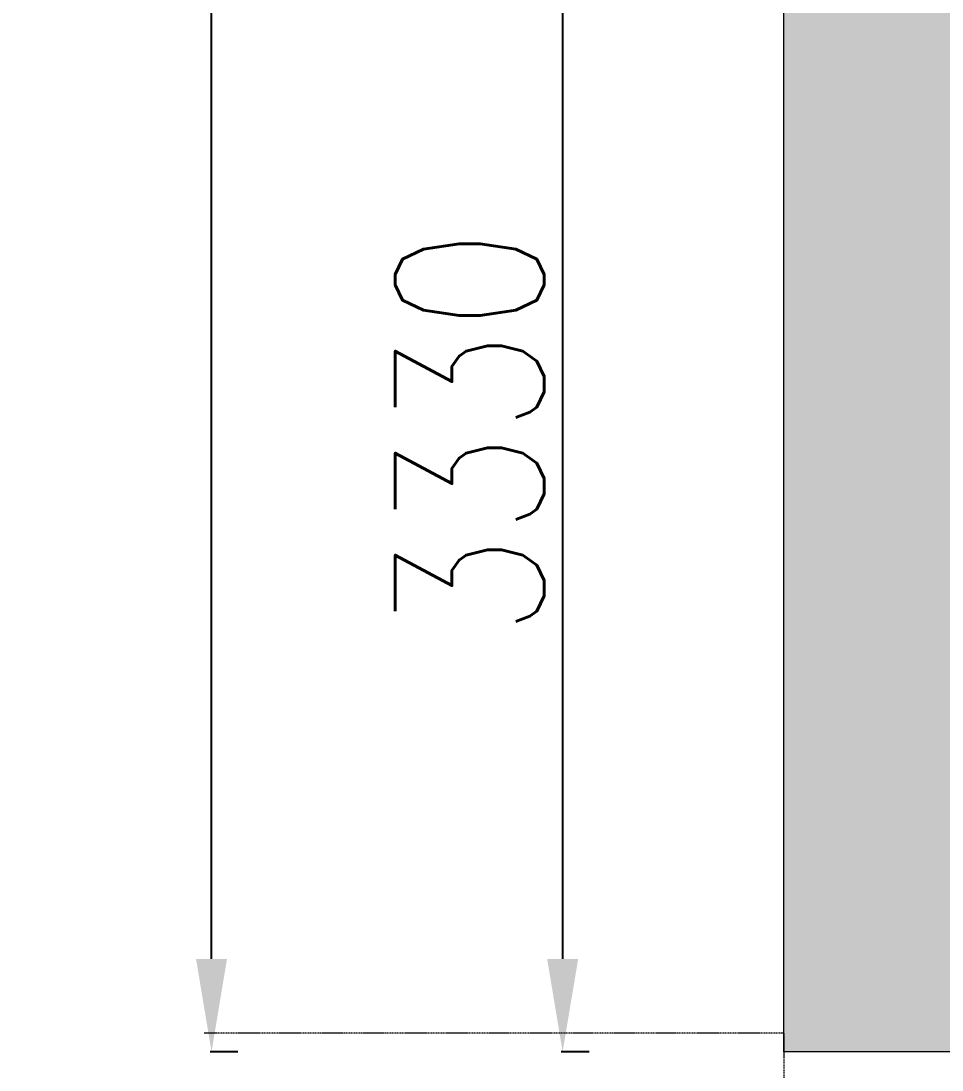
# Model space of a CAD drawing. Header units: metres. Extents: x -5444 to 112500, y -2287 to 89414.
# Drawn here: x -2072 to 405, y 2070 to 4891 of the extents above; entities that cross this region are included whole.
import ezdxf

# ---------------------------------------------------------------- set-up
doc = ezdxf.new("R2010")
doc.units = ezdxf.units.M
doc.header["$LTSCALE"] = 10
doc.linetypes.add('Hidden 0_75', pattern=[0.225, 0.1125, -0.1125])
doc.layers.add('COTAS', color=8, linetype='Continuous')
for name, color, linetype, lineweight in [('E_DETALLES-1', 7, 'Hidden 0_75', 9), ('E_MUROS-1', 10, 'Continuous', 18), ('E_MUROS-2', 253, 'Continuous', 18)]:
    doc.layers.add(name, color=color, linetype=linetype, lineweight=lineweight)
doc.styles.add('CNI_COTAS', font='romans.shx', dxfattribs={"width": 0.8})
doc.dimstyles.new('1.5', dxfattribs={"dimscale": 0, "dimtxt": 400, "dimasz": 250, "dimexe": 4, "dimexo": 4, "dimgap": 50, "dimtad": 1, "dimdec": 0, "dimzin": 4, "dimdsep": 46, "dimtxsty": 'CNI_COTAS', "dimcen": 0, "dimclrd": 256, "dimclrt": 3, "dimadec": 0, "dimazin": 0, "dimtfac": 1, "dimtdec": 0, "dimtmove": 2, "dimatfit": 0, "dimfxl": 0.05, "dimtolj": 1, "dimtzin": 0, "dimarcsym": 0})

# ---------------------------------------------------------------- blocks, each defined once
blk = doc.blocks.new('DIMBLOCK86-_0_00m_LOC COLUMNAS Y MUROS PISO 1')
at = {"layer": 'COTAS', "color": 0, "lineweight": -2, "transparency": 16777216}
for p, q in [((-543.8, 5448.8), (-618.8, 5448.8)), ((-543.8, 2118.8), (-618.8, 2118.8))]:
    blk.add_line(p, q, dxfattribs=at)
at = {"layer": 'COTAS', "lineweight": -2, "transparency": 16777216}
blk.add_line((-614.8, 5198.8), (-614.8, 2368.8), dxfattribs=at)
at = {"layer": 'COTAS', "transparency": 16777216}
for points in [[(-656.5, 5198.8), (-573.1, 5198.8), (-614.8, 5448.8)], [(-656.5, 2368.8), (-573.1, 2368.8), (-614.8, 2118.8)]]:
    blk.add_solid(points, dxfattribs=at)
at = {"layer": 'Defpoints', "color": 0, "transparency": 16777216}
for p in [(-539.8, 5448.8), (-614.8, 2118.8), (-539.8, 2118.8)]:
    blk.add_point(p, dxfattribs=at)
at = {"layer": 'COTAS', "color": 3, "transparency": 16777216, "insert": (-864.8, 3783.8), "char_height": 400, "width": 2.26, "attachment_point": 5, "rotation": 90, "style": 'CNI_COTAS'}
blk.add_mtext('\\A1;3330', dxfattribs=at)
blk = doc.blocks.new('DIMBLOCK95-_0_00m_LOC COLUMNAS Y MUROS PISO 1')
at = {"layer": 'COTAS', "color": 0, "lineweight": -2, "transparency": 16777216}
for p, q in [((-1488, 34278.8), (-1563, 34278.8)), ((-1488, 2118.8), (-1563, 2118.8))]:
    blk.add_line(p, q, dxfattribs=at)
at = {"layer": 'COTAS', "lineweight": -2, "transparency": 16777216}
blk.add_line((-1559, 2368.8), (-1559, 34028.8), dxfattribs=at)
at = {"layer": 'COTAS', "transparency": 16777216}
for points in [[(-1600.7, 34028.8), (-1517.4, 34028.8), (-1559, 34278.8)], [(-1600.7, 2368.8), (-1517.4, 2368.8), (-1559, 2118.8)]]:
    blk.add_solid(points, dxfattribs=at)
at = {"layer": 'Defpoints', "color": 0, "transparency": 16777216}
for p in [(-1559, 34278.8), (-1484, 34278.8), (-1484, 2118.8)]:
    blk.add_point(p, dxfattribs=at)
at = {"layer": 'COTAS', "color": 3, "transparency": 16777216, "insert": (-1809, 18198.8), "char_height": 400, "width": 2.716, "attachment_point": 5, "rotation": 90, "style": 'CNI_COTAS'}
blk.add_mtext('\\A1;32160', dxfattribs=at)

msp = doc.modelspace()

# ---------------------------------------------------------------- hatches: boundary and pattern name
at = {"layer": 'E_MUROS-1'}
h = msp.add_hatch(color=256, dxfattribs=at)
h.paths.add_polyline_path([(-20.4369, 2118.7626), (479.5631, 2118.7626), (479.5631, 12798.7789), (-20.4369, 12798.7789), (-20.4369, 3118.7626)])
h.paths.add_polyline_path([(479.5631, 15298.7789), (479.5631, 21098.7789), (-20.4369, 21098.7789), (-20.4369, 15298.7789)])

# ---------------------------------------------------------------- linework, layer by layer
at = {"layer": 'E_DETALLES-1'}
for q in [(-1578.5971, 2168.7789), (-20.4369, 136.7789)]:
    msp.add_line((-20.4369, 2168.7789), q, dxfattribs=at)
at = {"layer": 'E_MUROS-2'}
for p, q in [((-20.4369, 2118.7626), (-20.4369, 12798.7789)), ((2929.4029, 2118.7626), (-20.4369, 2118.7626))]:
    msp.add_line(p, q, dxfattribs=at)

# ---------------------------------------------------------------- dimensions: what is measured, and where the dimension line sits
at = {"layer": 'COTAS'}
for base, p1, p2, picture, middle in [((-1559.0196, 34278.7626), (-1484.0196, 2118.7626), (-1484.0196, 34278.7626), 'DIMBLOCK95-_0_00m_LOC COLUMNAS Y MUROS PISO 1', (-1809.0196, 18198.7626)), ((-614.7932, 2118.7626), (-539.7932, 5448.7789), (-539.7932, 2118.7626), 'DIMBLOCK86-_0_00m_LOC COLUMNAS Y MUROS PISO 1', (-864.7932, 3783.7707))]:
    dim = msp.add_linear_dim(base=base, p1=p1, p2=p2, angle=90, dimstyle='1.5', override={"dimscale": 1}, dxfattribs=at)
    dim.commit()
    dim.dimension.update_dxf_attribs({"geometry": picture, "text_midpoint": middle})

doc.saveas('drawing.dxf')
